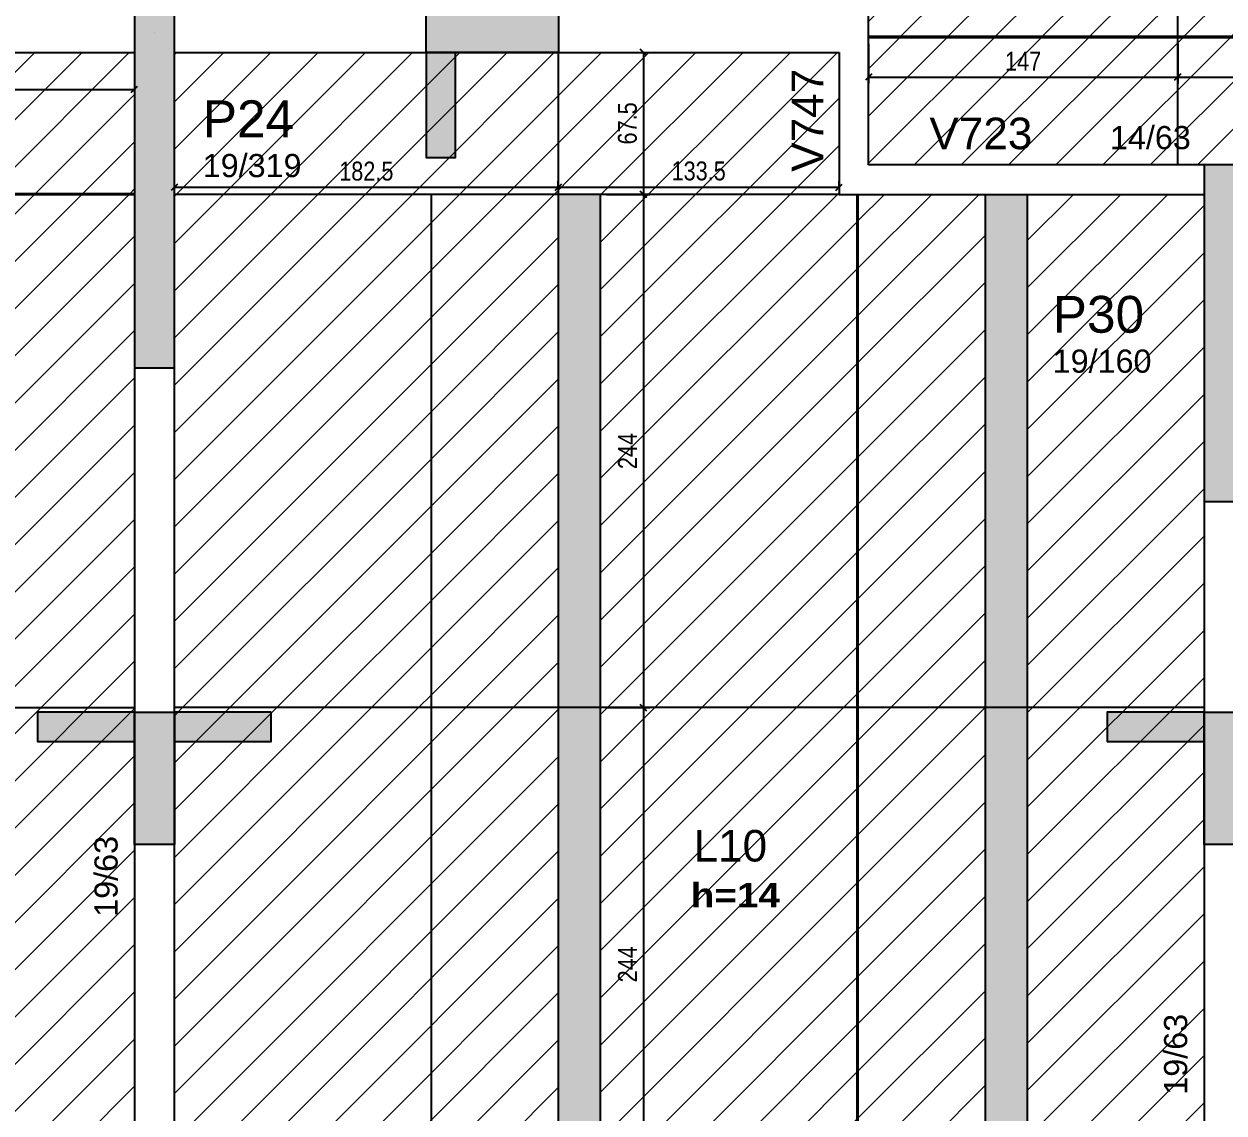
# Model space of a CAD drawing. Extents: x 3022 to 8661, y -614 to 3008.
# Drawn here: x 4276 to 4846, y 673 to 1190 of the extents above; entities that cross this region are included whole.
import ezdxf

# ---------------------------------------------------------------- set-up
doc = ezdxf.new("R2010")
doc.units = 0
doc.header["$PDMODE"] = 34
for name, color, linetype in [('COTA', 241, 'Continuous'), ('MTH-DIM-PILAR', 3, 'Continuous'), ('MTH-DIM-VIGA', 3, 'Continuous'), ('MTH-FACE-VIGA', 7, 'Continuous'), ('MTH-LINHA-SEÇÃO', 16, 'Continuous'), ('MTH-PILAR-SEGUE', 5, 'Continuous'), ('MTH-SOMBRA21', 150, 'Continuous'), ('MTH-SOMBRA25', 253, 'Continuous'), ('MTH-TIT1-PILAR', 5, 'Continuous'), ('MTH-TIT1-VIGA', 5, 'Continuous'), ('MTH-TXT-NEGRITO', 5, 'Continuous'), ('Painéis', 200, 'Continuous')]:
    doc.layers.add(name, color=color, linetype=linetype)
doc.layers.add('Hachura', color=251, linetype='Continuous', lineweight=9)
doc.styles.add('COTA TECNICA-50', font='techl___.ttf', dxfattribs={"height": 9})
doc.styles.add('TQS_ARIAL', font='arial.ttf')
doc.styles.add('TQS_ARIAL_BLACK', font='ariblk.ttf')
doc.dimstyles.new('COTA PAINEL-50', dxfattribs={"dimtxt": 9, "dimasz": 3, "dimexe": 3, "dimexo": 3, "dimgap": 3, "dimtad": 1, "dimdec": 1, "dimzin": 12, "dimdsep": 46, "dimtxsty": 'COTA TECNICA-50', "dimblk1": 'OBLIQUE', "dimblk2": 'OBLIQUE', "dimsah": 1, "dimcen": 0.9, "dimclrd": 4, "dimclre": 4, "dimclrt": 240, "dimadec": 1, "dimazin": 3, "dimtfac": 1, "dimtdec": 1, "dimtmove": 0, "dimatfit": 3, "dimfxl": 1, "dimtolj": 1, "dimtzin": 12, "dimarcsym": 0})
pattern_1 = [(45, (-39.196, -112.321), (-11.22532, 11.22532), [])]

# ---------------------------------------------------------------- blocks, each defined once
blk = doc.blocks.new('_Oblique')
at = {"color": 0, "linetype": 'ByBlock', "lineweight": -2}
blk.add_line((-0.5, -0.5), (0.5, 0.5), dxfattribs=at)
blk = doc.blocks.new('*D1211')
at = {"layer": 'COTA', "color": 4, "lineweight": -2, "transparency": 16777216}
for p, q in [((4532.64, 1176.85), (4573.13, 1176.85)), ((4570.13, 1176.85), (4570.13, 1109.35)), ((4552.64, 1109.35), (4573.13, 1109.35))]:
    blk.add_line(p, q, dxfattribs=at)
at = {"layer": 'Defpoints', "color": 0, "transparency": 16777216}
for p in [(4529.64, 1176.85), (4549.64, 1109.35), (4570.13, 1109.35)]:
    blk.add_point(p, dxfattribs=at)
at = {"layer": 'COTA', "color": 4, "lineweight": -2, "transparency": 16777216, "xscale": 3, "yscale": 3, "zscale": 3}
for p, rotation in [((4570.13, 1176.85), 90), ((4570.13, 1109.35), 270)]:
    blk.add_blockref('_Oblique', p, dxfattribs=dict(at, rotation=rotation))
at = {"layer": 'COTA', "color": 240, "transparency": 16777216, "insert": (4562.53, 1143.1), "char_height": 9, "attachment_point": 5, "rotation": 90, "style": 'COTA TECNICA-50'}
blk.add_mtext('\\A1;67.5', dxfattribs=at)
blk = doc.blocks.new('*D1212')
at = {"layer": 'COTA', "color": 4, "lineweight": -2, "transparency": 16777216}
for p, q in [((4552.64, 1109.35), (4573.13, 1109.35)), ((4570.13, 1109.35), (4570.13, 865.35)), ((4569.21, 865.35), (4573.13, 865.35))]:
    blk.add_line(p, q, dxfattribs=at)
at = {"layer": 'Defpoints', "color": 0, "transparency": 16777216}
for p in [(4549.64, 1109.35), (4566.21, 865.35), (4570.13, 865.35)]:
    blk.add_point(p, dxfattribs=at)
at = {"layer": 'COTA', "color": 4, "lineweight": -2, "transparency": 16777216, "xscale": 3, "yscale": 3, "zscale": 3}
for p, rotation in [((4570.13, 1109.35), 90), ((4570.13, 865.35), 270)]:
    blk.add_blockref('_Oblique', p, dxfattribs=dict(at, rotation=rotation))
at = {"layer": 'COTA', "color": 240, "transparency": 16777216, "insert": (4562.56, 987.35), "char_height": 9, "attachment_point": 5, "rotation": 90, "style": 'COTA TECNICA-50'}
blk.add_mtext('\\A1;244', dxfattribs=at)
blk = doc.blocks.new('*D1215')
at = {"layer": 'COTA', "color": 4, "lineweight": -2, "transparency": 16777216}
for p, q in [((4347.14, 1112.35), (4347.14, 1115.75)), ((4347.14, 1112.75), (4529.64, 1112.75)), ((4529.64, 1112.35), (4529.64, 1115.75))]:
    blk.add_line(p, q, dxfattribs=at)
at = {"layer": 'Defpoints', "color": 0, "transparency": 16777216}
for p in [(4529.64, 1112.75), (4347.14, 1109.35), (4529.64, 1109.35)]:
    blk.add_point(p, dxfattribs=at)
at = {"layer": 'COTA', "color": 4, "lineweight": -2, "transparency": 16777216, "xscale": 3, "yscale": 3, "zscale": 3, "rotation": 180}
blk.add_blockref('_Oblique', (4347.14, 1112.75), dxfattribs=at)
at = {"layer": 'COTA', "color": 4, "lineweight": -2, "transparency": 16777216, "xscale": 3, "yscale": 3, "zscale": 3}
blk.add_blockref('_Oblique', (4529.64, 1112.75), dxfattribs=at)
at = {"layer": 'COTA', "color": 240, "transparency": 16777216, "insert": (4438.39, 1120.36), "char_height": 9, "attachment_point": 5, "style": 'COTA TECNICA-50'}
blk.add_mtext('\\A1;182.5', dxfattribs=at)
blk = doc.blocks.new('*D1216')
at = {"layer": 'COTA', "color": 4, "lineweight": -2, "transparency": 16777216}
for p, q in [((4529.64, 1112.35), (4529.64, 1115.75)), ((4529.64, 1112.75), (4663.14, 1112.75)), ((4663.14, 1112.35), (4663.14, 1115.75))]:
    blk.add_line(p, q, dxfattribs=at)
at = {"layer": 'Defpoints', "color": 0, "transparency": 16777216}
for p in [(4663.14, 1112.75), (4529.64, 1109.35), (4663.14, 1109.35)]:
    blk.add_point(p, dxfattribs=at)
at = {"layer": 'COTA', "color": 4, "lineweight": -2, "transparency": 16777216, "xscale": 3, "yscale": 3, "zscale": 3, "rotation": 180}
blk.add_blockref('_Oblique', (4529.64, 1112.75), dxfattribs=at)
at = {"layer": 'COTA', "color": 4, "lineweight": -2, "transparency": 16777216, "xscale": 3, "yscale": 3, "zscale": 3}
blk.add_blockref('_Oblique', (4663.14, 1112.75), dxfattribs=at)
at = {"layer": 'COTA', "color": 240, "transparency": 16777216, "insert": (4596.39, 1120.44), "char_height": 9, "attachment_point": 5, "style": 'COTA TECNICA-50'}
blk.add_mtext('\\A1;133.5', dxfattribs=at)
blk = doc.blocks.new('*D1220')
at = {"layer": 'COTA', "color": 4, "lineweight": -2, "transparency": 16777216}
for p, q in [((4552.64, 865.35), (4573.13, 865.35)), ((4570.13, 865.35), (4570.13, 621.35)), ((4552.64, 621.35), (4573.13, 621.35))]:
    blk.add_line(p, q, dxfattribs=at)
at = {"layer": 'Defpoints', "color": 0, "transparency": 16777216}
for p in [(4549.64, 865.35), (4549.64, 621.35), (4570.13, 621.35)]:
    blk.add_point(p, dxfattribs=at)
at = {"layer": 'COTA', "color": 4, "lineweight": -2, "transparency": 16777216, "xscale": 3, "yscale": 3, "zscale": 3}
for p, rotation in [((4570.13, 865.35), 90), ((4570.13, 621.35), 270)]:
    blk.add_blockref('_Oblique', p, dxfattribs=dict(at, rotation=rotation))
at = {"layer": 'COTA', "color": 240, "transparency": 16777216, "insert": (4562.56, 743.35), "char_height": 9, "attachment_point": 5, "rotation": 90, "style": 'COTA TECNICA-50'}
blk.add_mtext('\\A1;244', dxfattribs=at)
blk = doc.blocks.new('*D1234')
at = {"layer": 'COTA', "color": 4, "lineweight": -2, "transparency": 16777216}
for p, q in [((4145.64, 1173.85), (4145.64, 1156.26)), ((4328.14, 1173.85), (4328.14, 1156.26)), ((4145.64, 1159.26), (4328.14, 1159.26))]:
    blk.add_line(p, q, dxfattribs=at)
at = {"layer": 'Defpoints', "color": 0, "transparency": 16777216}
for p in [(4145.64, 1176.85), (4328.14, 1176.85), (4328.14, 1159.26)]:
    blk.add_point(p, dxfattribs=at)
at = {"layer": 'COTA', "color": 4, "lineweight": -2, "transparency": 16777216, "xscale": 3, "yscale": 3, "zscale": 3, "rotation": 180}
blk.add_blockref('_Oblique', (4145.64, 1159.26), dxfattribs=at)
at = {"layer": 'COTA', "color": 4, "lineweight": -2, "transparency": 16777216, "xscale": 3, "yscale": 3, "zscale": 3}
blk.add_blockref('_Oblique', (4328.14, 1159.26), dxfattribs=at)
at = {"layer": 'COTA', "color": 240, "transparency": 16777216, "insert": (4236.89, 1166.88), "char_height": 9, "attachment_point": 5, "style": 'COTA TECNICA-50'}
blk.add_mtext('\\A1;182.5', dxfattribs=at)
blk = doc.blocks.new('*D1256')
at = {"layer": 'COTA', "color": 4, "lineweight": -2, "transparency": 16777216}
for p, q in [((4677.14, 1180.85), (4677.14, 1162.09)), ((4824.14, 1180.85), (4824.14, 1162.09)), ((4677.14, 1165.09), (4824.14, 1165.09))]:
    blk.add_line(p, q, dxfattribs=at)
at = {"layer": 'Defpoints', "color": 0, "transparency": 16777216}
for p in [(4677.14, 1183.85), (4824.14, 1183.85), (4824.14, 1165.09)]:
    blk.add_point(p, dxfattribs=at)
at = {"layer": 'COTA', "color": 4, "lineweight": -2, "transparency": 16777216, "xscale": 3, "yscale": 3, "zscale": 3, "rotation": 180}
blk.add_blockref('_Oblique', (4677.14, 1165.09), dxfattribs=at)
at = {"layer": 'COTA', "color": 4, "lineweight": -2, "transparency": 16777216, "xscale": 3, "yscale": 3, "zscale": 3}
blk.add_blockref('_Oblique', (4824.14, 1165.09), dxfattribs=at)
at = {"layer": 'COTA', "color": 240, "transparency": 16777216, "insert": (4750.64, 1172.65), "char_height": 9, "attachment_point": 5, "style": 'COTA TECNICA-50'}
blk.add_mtext('\\A1;147', dxfattribs=at)
blk = doc.blocks.new('*D1257')
at = {"layer": 'COTA', "color": 4, "lineweight": -2, "transparency": 16777216}
for p, q in [((4824.14, 1180.85), (4824.14, 1162.09)), ((4824.14, 1165.09), (5068.14, 1165.09))]:
    blk.add_line(p, q, dxfattribs=at)
at = {"layer": 'Defpoints', "color": 0, "transparency": 16777216}
for p in [(4824.14, 1183.85), (5068.14, 1165.09), (5068.14, 1165.09)]:
    blk.add_point(p, dxfattribs=at)
at = {"layer": 'COTA', "color": 4, "lineweight": -2, "transparency": 16777216, "xscale": 3, "yscale": 3, "zscale": 3, "rotation": 180}
blk.add_blockref('_Oblique', (4824.14, 1165.09), dxfattribs=at)
at = {"layer": 'COTA', "color": 4, "lineweight": -2, "transparency": 16777216, "xscale": 3, "yscale": 3, "zscale": 3}
blk.add_blockref('_Oblique', (5068.14, 1165.09), dxfattribs=at)
at = {"layer": 'COTA', "color": 240, "transparency": 16777216, "insert": (4946.14, 1172.65), "char_height": 9, "attachment_point": 5, "style": 'COTA TECNICA-50'}
blk.add_mtext('\\A1;244', dxfattribs=at)

msp = doc.modelspace()

# ---------------------------------------------------------------- hatches: boundary and pattern name
h = msp.add_hatch()
h.set_pattern_fill('ANGLE', color=256)
h.set_pattern_definition([(0, (0, 0), (0, 6.985), [5.08, -1.905]), (90, (0, 0), (-6.985, 4e-16), [5.08, -1.905])])
h.paths.add_polyline_path([(4826.65, 880.32), (4826.65, 904.63), (4808.13, 904.63), (4808.13, 880.32)], flags=9)
at = {"layer": 'Hachura', "linetype": 'ByBlock'}
h = msp.add_hatch(dxfattribs=at)
h.set_pattern_fill('ANSI31', color=256, scale=5)
h.set_pattern_definition(pattern_1)
h.paths.add_polyline_path([(4549.64, 1995.35), (4549.64, 2052.35), (4347.14, 2052.35), (4347.14, 2009.35), (4347.14, 1995.35)])
h.paths.add_polyline_path([(4641.14, 2052.35), (4622.14, 2052.35), (4549.64, 2052.35), (4549.64, 1995.35), (4732.64, 1995.35), (4732.64, 2085.35), (4663.14, 2085.35), (4641.14, 2085.35), (4641.14, 2066.35)])
h.paths.add_polyline_path([(4732.64, 2085.35), (4732.64, 1995.35), (4836.64, 1995.35), (4836.64, 2085.35)])
h.paths.add_polyline_path([(4836.64, 1995.35), (4752.64, 1995.35), (4752.64, 1751.35), (4836.64, 1751.35), (4836.64, 1852.35)])
h.paths.add_polyline_path([(4732.64, 1995.35), (4672.14, 1995.35), (4672.14, 1751.35), (4732.64, 1751.35)])
h.paths.add_polyline_path([(4549.64, 1995.35), (4549.64, 1751.35), (4671.64, 1751.35), (4671.64, 1995.35)])
h.paths.add_polyline_path([(4529.64, 1995.35), (4469.14, 1995.35), (4469.14, 1751.35), (4529.64, 1751.35)])
h.paths.add_polyline_path([(4469.14, 1995.35), (4347.14, 1995.35), (4347.14, 1852.35), (4347.14, 1769.35), (4347.14, 1751.35), (4469.14, 1751.35)])
h.paths.add_polyline_path([(4469.14, 1751.35), (4347.14, 1751.35), (4347.14, 1507.35), (4469.14, 1507.35)])
h.paths.add_polyline_path([(4469.14, 1507.35), (4529.64, 1507.35), (4529.64, 1751.35), (4469.14, 1751.35)])
h.paths.add_polyline_path([(4671.64, 1751.35), (4549.64, 1751.35), (4549.64, 1507.35), (4671.64, 1507.35)])
h.paths.add_polyline_path([(4732.64, 1751.35), (4672.14, 1751.35), (4672.14, 1507.35), (4732.64, 1507.35)])
h.paths.add_polyline_path([(4836.64, 1751.35), (4752.64, 1751.35), (4752.64, 1507.35), (4836.64, 1507.35)])
h.paths.add_polyline_path([(4752.64, 1507.35), (4752.64, 1263.35), (4836.64, 1263.35), (4836.64, 1409.35), (4836.64, 1507.35)])
h.paths.add_polyline_path([(4732.64, 1507.35), (4672.14, 1507.35), (4672.14, 1263.35), (4677.14, 1263.35), (4732.64, 1263.35)])
h.paths.add_polyline_path([(4549.64, 1507.35), (4549.64, 1263.35), (4663.14, 1263.35), (4671.64, 1263.35), (4671.64, 1507.35)])
h.paths.add_polyline_path([(4469.14, 1263.35), (4529.64, 1263.35), (4529.64, 1507.35), (4469.14, 1507.35)])
h.paths.add_polyline_path([(4347.14, 1507.35), (4347.14, 1345.85), (4347.14, 1263.35), (4469.14, 1263.35), (4469.14, 1507.35)])
h.paths.add_polyline_path([(4347.14, 1263.35), (4347.14, 1195.85), (4529.64, 1195.85), (4529.64, 1263.35)])
h.paths.add_polyline_path([(4529.64, 1263.35), (4529.64, 1195.85), (4663.14, 1195.85), (4663.14, 1249.35), (4663.14, 1263.35)])
h.paths.add_polyline_path([(4529.64, 1176.85), (4529.64, 1109.35), (4663.14, 1109.35), (4663.14, 1123.35), (4663.14, 1176.85)])
h.paths.add_polyline_path([(4529.64, 1176.85), (4347.14, 1176.85), (4347.14, 1109.35), (4529.64, 1109.35)])
h.paths.add_polyline_path([(4469.14, 865.35), (4347.14, 865.35), (4347.14, 621.35), (4469.14, 621.35)])
h.paths.add_polyline_path([(4469.14, 621.35), (4529.64, 621.35), (4529.64, 865.35), (4469.14, 865.35)])
h.paths.add_polyline_path([(4469.14, 865.35), (4529.64, 865.35), (4529.64, 1109.35), (4469.14, 1109.35)])
h.paths.add_polyline_path([(4671.64, 1109.35), (4663.14, 1109.35), (4549.64, 1109.35), (4549.64, 865.35), (4671.64, 865.35)])
h.paths.add_polyline_path([(4732.64, 1109.35), (4677.14, 1109.35), (4672.14, 1109.35), (4672.14, 865.35), (4732.64, 865.35)])
h.paths.add_polyline_path([(4752.64, 865.35), (4836.64, 865.35), (4836.64, 963.35), (4836.64, 1109.35), (4752.64, 1109.35)])
h.paths.add_polyline_path([(4752.64, 621.35), (4836.64, 621.35), (4836.64, 865.35), (4752.64, 865.35)])
h.paths.add_polyline_path([(4672.14, 621.35), (4732.64, 621.35), (4732.64, 865.35), (4672.14, 865.35)])
h.paths.add_polyline_path([(4549.64, 621.35), (4671.64, 621.35), (4671.64, 865.35), (4549.64, 865.35)])
h.paths.add_polyline_path([(4836.64, 520.35), (4836.64, 621.35), (4752.64, 621.35), (4752.64, 377.35), (4836.64, 377.35)])
h.paths.add_polyline_path([(4732.64, 621.35), (4672.14, 621.35), (4672.14, 377.35), (4732.64, 377.35)])
h.paths.add_polyline_path([(4549.64, 621.35), (4549.64, 377.35), (4671.64, 377.35), (4671.64, 621.35)])
h.paths.add_polyline_path([(4529.64, 621.35), (4469.14, 621.35), (4469.14, 377.35), (4529.64, 377.35)])
h.paths.add_polyline_path([(4469.14, 621.35), (4347.14, 621.35), (4347.14, 603.35), (4347.14, 520.35), (4347.14, 377.35), (4469.14, 377.35)])
h.paths.add_polyline_path([(4732.64, 287.35), (4836.64, 287.35), (4836.64, 377.35), (4732.64, 377.35)])
h.paths.add_polyline_path([(4549.64, 377.35), (4549.64, 320.35), (4622.14, 320.35), (4641.14, 320.35), (4641.14, 306.35), (4641.14, 287.35), (4732.64, 287.35), (4732.64, 377.35)])
h.paths.add_polyline_path([(4347.14, 377.35), (4347.14, 363.35), (4347.14, 320.35), (4549.64, 320.35), (4549.64, 377.35)])
h = msp.add_hatch(dxfattribs=at)
h.set_pattern_fill('ANSI31', color=256, scale=5)
h.set_pattern_definition(pattern_1)
h.paths.add_polyline_path([(4677.14, 1249.35), (4677.14, 1195.85), (4677.14, 1184.35), (4824.14, 1184.35), (4824.14, 1249.35)])
h.paths.add_polyline_path([(4677.14, 1183.85), (4677.14, 1176.85), (4677.14, 1123.35), (4824.14, 1123.35), (4824.14, 1183.85)])
h.paths.add_polyline_path([(4824.14, 1183.85), (4824.14, 1123.35), (4836.64, 1123.35), (4855.64, 1123.35), (5068.14, 1123.35), (5068.14, 1183.85)])
h.paths.add_polyline_path([(4855.64, 1249.35), (4836.64, 1249.35), (4824.14, 1249.35), (4824.14, 1184.35), (5068.14, 1184.35), (5068.14, 1249.35)])
h.paths.add_polyline_path([(5312.14, 1184.35), (5312.14, 1249.35), (5068.14, 1249.35), (5068.14, 1184.35)])
h.paths.add_polyline_path([(5068.14, 1183.85), (5068.14, 1123.35), (5312.14, 1123.35), (5312.14, 1183.85)])
h.paths.add_polyline_path([(5312.64, 1183.85), (5312.64, 1123.35), (5556.64, 1123.35), (5556.64, 1183.85)])
h.paths.add_polyline_path([(5556.64, 1184.35), (5556.64, 1249.35), (5312.64, 1249.35), (5312.64, 1184.35)])
h.paths.add_polyline_path([(5800.64, 1184.35), (5800.64, 1249.35), (5575.64, 1249.35), (5556.64, 1249.35), (5556.64, 1184.35)])
h.paths.add_polyline_path([(5556.64, 1183.85), (5556.64, 1123.35), (5575.64, 1123.35), (5800.64, 1123.35), (5800.64, 1183.85)])
h.paths.add_polyline_path([(5800.64, 1183.85), (5800.64, 1123.35), (5864.64, 1123.35), (5864.64, 1128.35), (6044.64, 1128.35), (6044.64, 1183.85)])
h.paths.add_polyline_path([(6044.64, 1184.35), (6044.64, 1249.35), (6025.64, 1249.35), (5800.64, 1249.35), (5800.64, 1184.35)])
h.paths.add_polyline_path([(6288.64, 1224.85), (6288.64, 1285.35), (6044.64, 1285.35), (6044.64, 1249.35), (6044.64, 1224.85)])
h.paths.add_polyline_path([(6288.64, 1123.35), (6288.64, 1224.35), (6044.64, 1224.35), (6044.64, 1128.35), (6044.64, 1123.35)])
h.paths.add_polyline_path([(6414.14, 1123.35), (6414.14, 1128.35), (6532.64, 1128.35), (6532.64, 1224.35), (6288.64, 1224.35), (6288.64, 1123.35)])
h.paths.add_polyline_path([(6532.64, 1224.85), (6532.64, 1285.35), (6288.64, 1285.35), (6288.64, 1224.85)])
h.paths.add_polyline_path([(6776.64, 1224.85), (6776.64, 1285.35), (6717.64, 1285.35), (6532.64, 1285.35), (6532.64, 1224.85)])
h.paths.add_polyline_path([(6776.64, 1123.35), (6776.64, 1224.35), (6532.64, 1224.35), (6532.64, 1128.35), (6594.14, 1128.35), (6594.14, 1123.35)])
h.paths.add_polyline_path([(6963.64, 1123.35), (6963.64, 1128.35), (6963.64, 1224.35), (6777.14, 1224.35), (6777.14, 1123.35)])
h.paths.add_polyline_path([(6963.64, 1224.85), (6963.64, 1249.35), (6963.64, 1285.35), (6777.14, 1285.35), (6777.14, 1224.85)])
h.paths.add_polyline_path([(6839.64, 1456.35), (6717.64, 1456.35), (6717.64, 1305.35), (6839.64, 1305.35)])
h.paths.add_polyline_path([(6860.14, 1305.35), (6963.64, 1305.35), (6963.64, 1389.35), (6963.64, 1456.35), (6860.14, 1456.35)])
h.paths.add_polyline_path([(6963.64, 1578.35), (6860.14, 1578.35), (6860.14, 1456.35), (6963.64, 1456.35)])
h.paths.add_polyline_path([(6839.64, 1578.35), (6717.64, 1578.35), (6717.64, 1513.35), (6717.64, 1494.35), (6717.64, 1456.35), (6839.64, 1456.35)])
h.paths.add_polyline_path([(6839.64, 1822.35), (6735.64, 1822.35), (6735.64, 1722.35), (6735.64, 1703.35), (6717.64, 1703.35), (6717.64, 1578.35), (6839.64, 1578.35)])
h.paths.add_polyline_path([(6860.14, 1578.35), (6963.64, 1578.35), (6963.64, 1822.35), (6860.14, 1822.35)])
h.paths.add_polyline_path([(6963.64, 1965.35), (6860.14, 1965.35), (6860.14, 1822.35), (6963.64, 1822.35), (6963.64, 1899.35)])
h.paths.add_polyline_path([(6839.64, 1965.35), (6735.64, 1965.35), (6735.64, 1822.35), (6839.64, 1822.35)])
h.paths.add_polyline_path([(6044.64, 1721.35), (6148.14, 1721.35), (6148.14, 1965.35), (6044.64, 1965.35), (6044.64, 1899.35)])
h.paths.add_polyline_path([(6044.64, 1567.35), (6148.14, 1567.35), (6148.14, 1721.35), (6044.64, 1721.35)])
h.paths.add_polyline_path([(6044.64, 1445.35), (6148.14, 1445.35), (6148.14, 1567.35), (6044.64, 1567.35)])
h.paths.add_polyline_path([(6148.14, 1445.35), (6044.64, 1445.35), (6044.64, 1389.35), (6044.64, 1305.35), (6148.14, 1305.35)])
h.paths.add_polyline_path([(6290.64, 1305.35), (6290.64, 1445.35), (6168.64, 1445.35), (6168.64, 1305.35)])
h.paths.add_polyline_path([(6290.64, 1445.35), (6290.64, 1494.35), (6290.64, 1513.35), (6290.64, 1567.35), (6168.64, 1567.35), (6168.64, 1445.35)])
h.paths.add_polyline_path([(6290.64, 1703.35), (6290.64, 1721.35), (6168.64, 1721.35), (6168.64, 1567.35), (6290.64, 1567.35)])
h = msp.add_hatch(dxfattribs=at)
h.set_pattern_fill('ANSI31', color=256, scale=5)
h.set_pattern_definition(pattern_1)
h.paths.add_polyline_path([(3942.64, 1109.85), (3942.64, 1176.85), (3788.14, 1176.85), (3788.14, 1109.85)])
h.paths.add_polyline_path([(4145.64, 1109.85), (4145.64, 1176.85), (3942.64, 1176.85), (3942.64, 1109.85)])
h.paths.add_polyline_path([(4328.14, 1109.85), (4328.14, 1176.85), (4145.64, 1176.85), (4145.64, 1109.85)])
h.paths.add_polyline_path([(4328.14, 1109.35), (4267.64, 1109.35), (4267.64, 865.35), (4328.14, 865.35), (4328.14, 1026.85)])
h.paths.add_polyline_path([(4267.64, 1109.35), (4145.64, 1109.35), (4145.64, 865.35), (4267.64, 865.35)])
h.paths.add_polyline_path([(4125.14, 1109.35), (4003.14, 1109.35), (4003.14, 865.35), (4125.14, 865.35)])
h.paths.add_polyline_path([(3942.64, 865.35), (4003.14, 865.35), (4003.14, 1109.35), (3942.64, 1109.35)])
h.paths.add_polyline_path([(3922.64, 1051.85), (3922.64, 1109.35), (3788.14, 1109.35), (3788.14, 1051.85), (3836.64, 1051.85)])
h.paths.add_polyline_path([(3922.64, 1051.85), (3836.64, 1051.85), (3836.64, 1026.85), (3836.64, 865.35), (3922.64, 865.35)])
h.paths.add_polyline_path([(3922.64, 865.35), (3836.64, 865.35), (3836.64, 621.35), (3922.64, 621.35)])
h.paths.add_polyline_path([(3922.64, 621.35), (3836.64, 621.35), (3836.64, 483.35), (3841.64, 483.35), (3841.64, 377.35), (3922.64, 377.35)])
h.paths.add_polyline_path([(3942.64, 377.35), (4003.14, 377.35), (4003.14, 621.35), (3942.64, 621.35)])
h.paths.add_polyline_path([(3942.64, 621.35), (4003.14, 621.35), (4003.14, 865.35), (3942.64, 865.35)])
h.paths.add_polyline_path([(4003.14, 621.35), (4125.14, 621.35), (4125.14, 865.35), (4003.14, 865.35)])
h.paths.add_polyline_path([(4125.14, 621.35), (4003.14, 621.35), (4003.14, 377.35), (4125.14, 377.35)])
h.paths.add_polyline_path([(4145.64, 377.35), (4267.64, 377.35), (4267.64, 621.35), (4145.64, 621.35)])
h.paths.add_polyline_path([(4145.64, 621.35), (4267.64, 621.35), (4267.64, 865.35), (4145.64, 865.35)])
h.paths.add_polyline_path([(4328.14, 865.35), (4267.64, 865.35), (4267.64, 621.35), (4328.14, 621.35)])
h.paths.add_polyline_path([(4328.14, 621.35), (4267.64, 621.35), (4267.64, 377.35), (4328.14, 377.35), (4328.14, 520.35)])
h = msp.add_hatch(dxfattribs=at)
h.set_pattern_fill('ANSI31', color=256, scale=5)
h.set_pattern_definition(pattern_1)
h.paths.add_polyline_path([(4469.14, 1109.35), (4347.14, 1109.35), (4347.14, 1026.85), (4347.14, 865.35), (4469.14, 865.35)])
at = {"layer": 'Hachura'}
h = msp.add_hatch(color=256, dxfattribs=at)
h.dxf.hatch_style = 1
h.paths.add_polyline_path([(4549.64, 865.35), (4529.64, 865.35), (4529.64, 1109.35), (4549.64, 1109.35)])
h.paths.add_polyline_path([(4549.64, 621.35), (4529.64, 621.35), (4529.64, 865.35), (4549.64, 865.35)])
h.paths.add_polyline_path([(4549.64, 377.35), (4529.64, 377.35), (4529.64, 621.35), (4549.64, 621.35)])
h.paths.add_polyline_path([(4752.64, 377.35), (4732.64, 377.35), (4732.64, 621.35), (4752.64, 621.35)])
h.paths.add_polyline_path([(4752.64, 621.35), (4732.64, 621.35), (4732.64, 865.35), (4752.64, 865.35)])
h.paths.add_polyline_path([(4752.64, 865.35), (4732.64, 865.35), (4732.64, 1109.35), (4752.64, 1109.35)])

# ---------------------------------------------------------------- linework, layer by layer
at = {"layer": 'MTH-FACE-VIGA', "linetype": 'Continuous'}
for p, q in [((4677.14, 1176.85), (4677.14, 1195.85)), ((3788.14, 1176.85), (4328.14, 1176.85)), ((4347.14, 1176.85), (4663.14, 1176.85)), ((4663.14, 1176.85), (4663.14, 1123.35)), ((4677.14, 1123.35), (4677.14, 1176.85)), ((4663.14, 1123.35), (4663.14, 1109.35)), ((4836.64, 1123.35), (4677.14, 1123.35)), ((4663.14, 1109.35), (4677.14, 1109.35)), ((4677.14, 1109.35), (4836.64, 1109.35)), ((4328.14, 1026.85), (4328.14, 520.35)), ((4347.14, 617.35), (4347.14, 1026.85)), ((4836.64, 963.35), (4836.64, 520.35))]:
    msp.add_line(p, q, dxfattribs=at)
at = {"layer": 'MTH-LINHA-SEÇÃO', "linetype": 'Continuous'}
for points in [[(4529.83, 1176.85), (4466.83, 1176.85), (4466.83, 1195.85), (4529.83, 1195.85), (4529.83, 1176.85)], [(4466.83, 1176.85), (4466.83, 1126.85), (4480.83, 1126.85), (4480.83, 1176.85), (4466.83, 1176.85)], [(4328.14, 863.26), (4282.14, 863.26), (4282.14, 849.26), (4328.14, 849.26), (4328.14, 863.26)], [(4328.14, 800.26), (4328.14, 863.26), (4347.14, 863.26), (4347.14, 800.26), (4328.14, 800.26)], [(4393.14, 863.26), (4347.14, 863.26), (4347.14, 849.26), (4393.14, 849.26), (4393.14, 863.26)], [(4836.64, 863.26), (4790.64, 863.26), (4790.64, 849.26), (4836.64, 849.26), (4836.64, 863.26)], [(4836.64, 800.26), (4836.64, 863.26), (4855.64, 863.26), (4855.64, 800.26), (4836.64, 800.26)]]:
    msp.add_lwpolyline(points, dxfattribs=at)
at = {"layer": 'MTH-PILAR-SEGUE', "linetype": 'Continuous'}
msp.add_line((4337.64, 1186.35), (4337.64, 1186.35), dxfattribs=at)
for points in [[(4328.14, 1026.85), (4347.14, 1026.85), (4347.14, 1345.85), (4328.14, 1345.85), (4328.14, 1026.85)], [(4836.64, 963.35), (4855.64, 963.35), (4855.64, 1123.35), (4836.64, 1123.35), (4836.64, 963.35)]]:
    msp.add_lwpolyline(points, dxfattribs=at)
at = {"layer": 'MTH-SOMBRA21', "linetype": 'Continuous'}
for points in [[(4529.83, 1176.85), (4466.83, 1176.85), (4466.83, 1195.85)], [(4529.83, 1176.85), (4466.83, 1195.85), (4529.83, 1195.85)], [(4529.83, 1176.85), (4529.83, 1195.85), (4529.83, 1176.85)], [(4466.83, 1176.85), (4466.83, 1126.85), (4480.83, 1126.85)], [(4466.83, 1176.85), (4480.83, 1126.85), (4480.83, 1176.85)], [(4466.83, 1176.85), (4480.83, 1176.85), (4466.83, 1176.85)], [(4328.14, 863.26), (4282.14, 863.26), (4282.14, 849.26)], [(4328.14, 863.26), (4282.14, 849.26), (4328.14, 849.26)], [(4328.14, 863.26), (4328.14, 849.26), (4328.14, 863.26)], [(4328.14, 800.26), (4328.14, 863.26), (4347.14, 863.26)], [(4328.14, 800.26), (4347.14, 863.26), (4347.14, 800.26)], [(4393.14, 863.26), (4347.14, 863.26), (4347.14, 849.26)], [(4393.14, 863.26), (4347.14, 849.26), (4393.14, 849.26)], [(4393.14, 863.26), (4393.14, 849.26), (4393.14, 863.26)], [(4836.64, 863.26), (4790.64, 863.26), (4790.64, 849.26)], [(4836.64, 863.26), (4790.64, 849.26), (4836.64, 849.26)], [(4836.64, 863.26), (4836.64, 849.26), (4836.64, 863.26)], [(4836.64, 800.26), (4836.64, 863.26), (4855.64, 863.26)], [(4836.64, 800.26), (4855.64, 863.26), (4855.64, 800.26)], [(4328.14, 800.26), (4347.14, 800.26), (4328.14, 800.26)], [(4836.64, 800.26), (4855.64, 800.26), (4836.64, 800.26)]]:
    msp.add_solid(points, dxfattribs=at)
at = {"layer": 'MTH-SOMBRA25', "linetype": 'Continuous'}
for points in [[(4328.14, 1026.85), (4347.14, 1026.85), (4347.14, 1345.85)], [(4328.14, 1026.85), (4347.14, 1345.85), (4328.14, 1345.85)], [(4328.14, 1026.85), (4328.14, 1345.85), (4328.14, 1026.85)], [(4836.64, 963.35), (4855.64, 963.35), (4855.64, 1123.35)], [(4836.64, 963.35), (4855.64, 1123.35), (4836.64, 1123.35)], [(4836.64, 963.35), (4836.64, 1123.35), (4836.64, 963.35)]]:
    msp.add_solid(points, dxfattribs=at)
at = {"layer": 'Painéis'}
for p, q in [((4824.14, 1123.35), (4824.14, 1249.35)), ((6044.64, 1184.35), (4677.14, 1184.35)), ((6044.64, 1183.85), (4677.14, 1183.85)), ((4529.64, 1176.85), (4529.64, 377.35)), ((3788.14, 1109.85), (4328.14, 1109.85)), ((3788.14, 1109.35), (4328.14, 1109.35)), ((4663.14, 1109.35), (4347.14, 1109.35)), ((4469.14, 1109.35), (4469.14, 377.35)), ((4549.64, 1109.35), (4549.64, 320.35)), ((4671.64, 1109.35), (4671.64, 377.35)), ((4672.14, 1109.35), (4672.14, 377.35)), ((4732.64, 1109.35), (4732.64, 287.35)), ((4752.64, 1109.35), (4752.64, 377.35)), ((3836.64, 865.35), (4328.14, 865.35)), ((4836.64, 865.35), (4347.14, 865.35))]:
    msp.add_line(p, q, dxfattribs=at)

# ---------------------------------------------------------------- texts
at = {"layer": 'MTH-DIM-PILAR', "linetype": 'Continuous', "style": 'TQS_ARIAL'}
for s, p in [('19/319', (4360.61, 1117.55)), ('19/160', (4764.68, 1024.59))]:
    msp.add_text(s, height=11, dxfattribs=at).set_placement(p)
at = {"layer": 'MTH-DIM-VIGA', "linetype": 'Continuous', "style": 'TQS_ARIAL'}
msp.add_text('14/63', height=11, dxfattribs=at).set_placement((4791.92, 1130.85))
for p in [(4320.14, 765.92), (4828.64, 681.35)]:
    msp.add_text('19/63', height=11, rotation=90, dxfattribs=at).set_placement(p)
at = {"layer": 'MTH-TIT1-PILAR', "linetype": 'Continuous', "style": 'TQS_ARIAL'}
for s, p in [('P24', (4360.61, 1136.55)), ('P30', (4764.68, 1043.59))]:
    msp.add_text(s, height=17.5, dxfattribs=at).set_placement(p)
at = {"layer": 'MTH-TIT1-VIGA', "linetype": 'Continuous', "style": 'TQS_ARIAL'}
msp.add_text('V747', height=15, rotation=90, dxfattribs=at).set_placement((4655.64, 1120.1))
for s, p in [('V723', (4706.1, 1130.85)), ('L10', (4593.98, 792.21))]:
    msp.add_text(s, height=15, dxfattribs=at).set_placement(p)
at = {"layer": 'MTH-TXT-NEGRITO', "color": 3, "linetype": 'Continuous', "style": 'TQS_ARIAL_BLACK'}
msp.add_text('h=14', height=11.5, dxfattribs=at).set_placement((4592.62, 770.47))

# ---------------------------------------------------------------- dimensions: what is measured, and where the dimension line sits
at = {"layer": 'COTA'}
for base, p1, p2, picture, middle in [((4824.14, 1165.09), (4677.14, 1183.85), (4824.14, 1183.85), '*D1256', (4750.64, 1172.65)), ((4529.64, 1112.75), (4347.14, 1109.35), (4529.64, 1109.35), '*D1215', (4438.39, 1120.36))]:
    dim = msp.add_linear_dim(base=base, p1=p1, p2=p2, dimstyle='COTA PAINEL-50', dxfattribs=at)
    dim.commit()
    dim.dimension.update_dxf_attribs({"geometry": picture, "text_midpoint": middle})
for base, p1, p2, picture, middle in [((5068.14, 1165.09), (4824.14, 1183.85), (5068.14, 1165.09), '*D1257', (4946.14, 1172.65)), ((4328.14, 1159.26), (4145.64, 1176.85), (4328.14, 1176.85), '*D1234', (4236.89, 1166.88)), ((4663.14, 1112.75), (4529.64, 1109.35), (4663.14, 1109.35), '*D1216', (4596.39, 1120.44))]:
    dim = msp.add_linear_dim(base=base, p1=p1, p2=p2, dimstyle='COTA PAINEL-50', override={"dimtmove": 1}, dxfattribs=at)
    dim.commit()
    dim.dimension.update_dxf_attribs({"geometry": picture, "text_midpoint": middle})
dim = msp.add_linear_dim(base=(4570.13, 1109.35), p1=(4529.64, 1176.85), p2=(4549.64, 1109.35), angle=270, dimstyle='COTA PAINEL-50', dxfattribs=at)
dim.commit()
dim.dimension.update_dxf_attribs({"geometry": '*D1211', "text_midpoint": (4562.53, 1143.1)})
for base, p1, p2, picture, middle in [((4570.13, 865.35), (4549.64, 1109.35), (4566.21, 865.35), '*D1212', (4562.56, 987.35)), ((4570.13, 621.35), (4549.64, 865.35), (4549.64, 621.35), '*D1220', (4562.56, 743.35))]:
    dim = msp.add_linear_dim(base=base, p1=p1, p2=p2, angle=270, dimstyle='COTA PAINEL-50', override={"dimtmove": 1}, dxfattribs=at)
    dim.commit()
    dim.dimension.update_dxf_attribs({"geometry": picture, "text_midpoint": middle})

doc.saveas('drawing.dxf')
